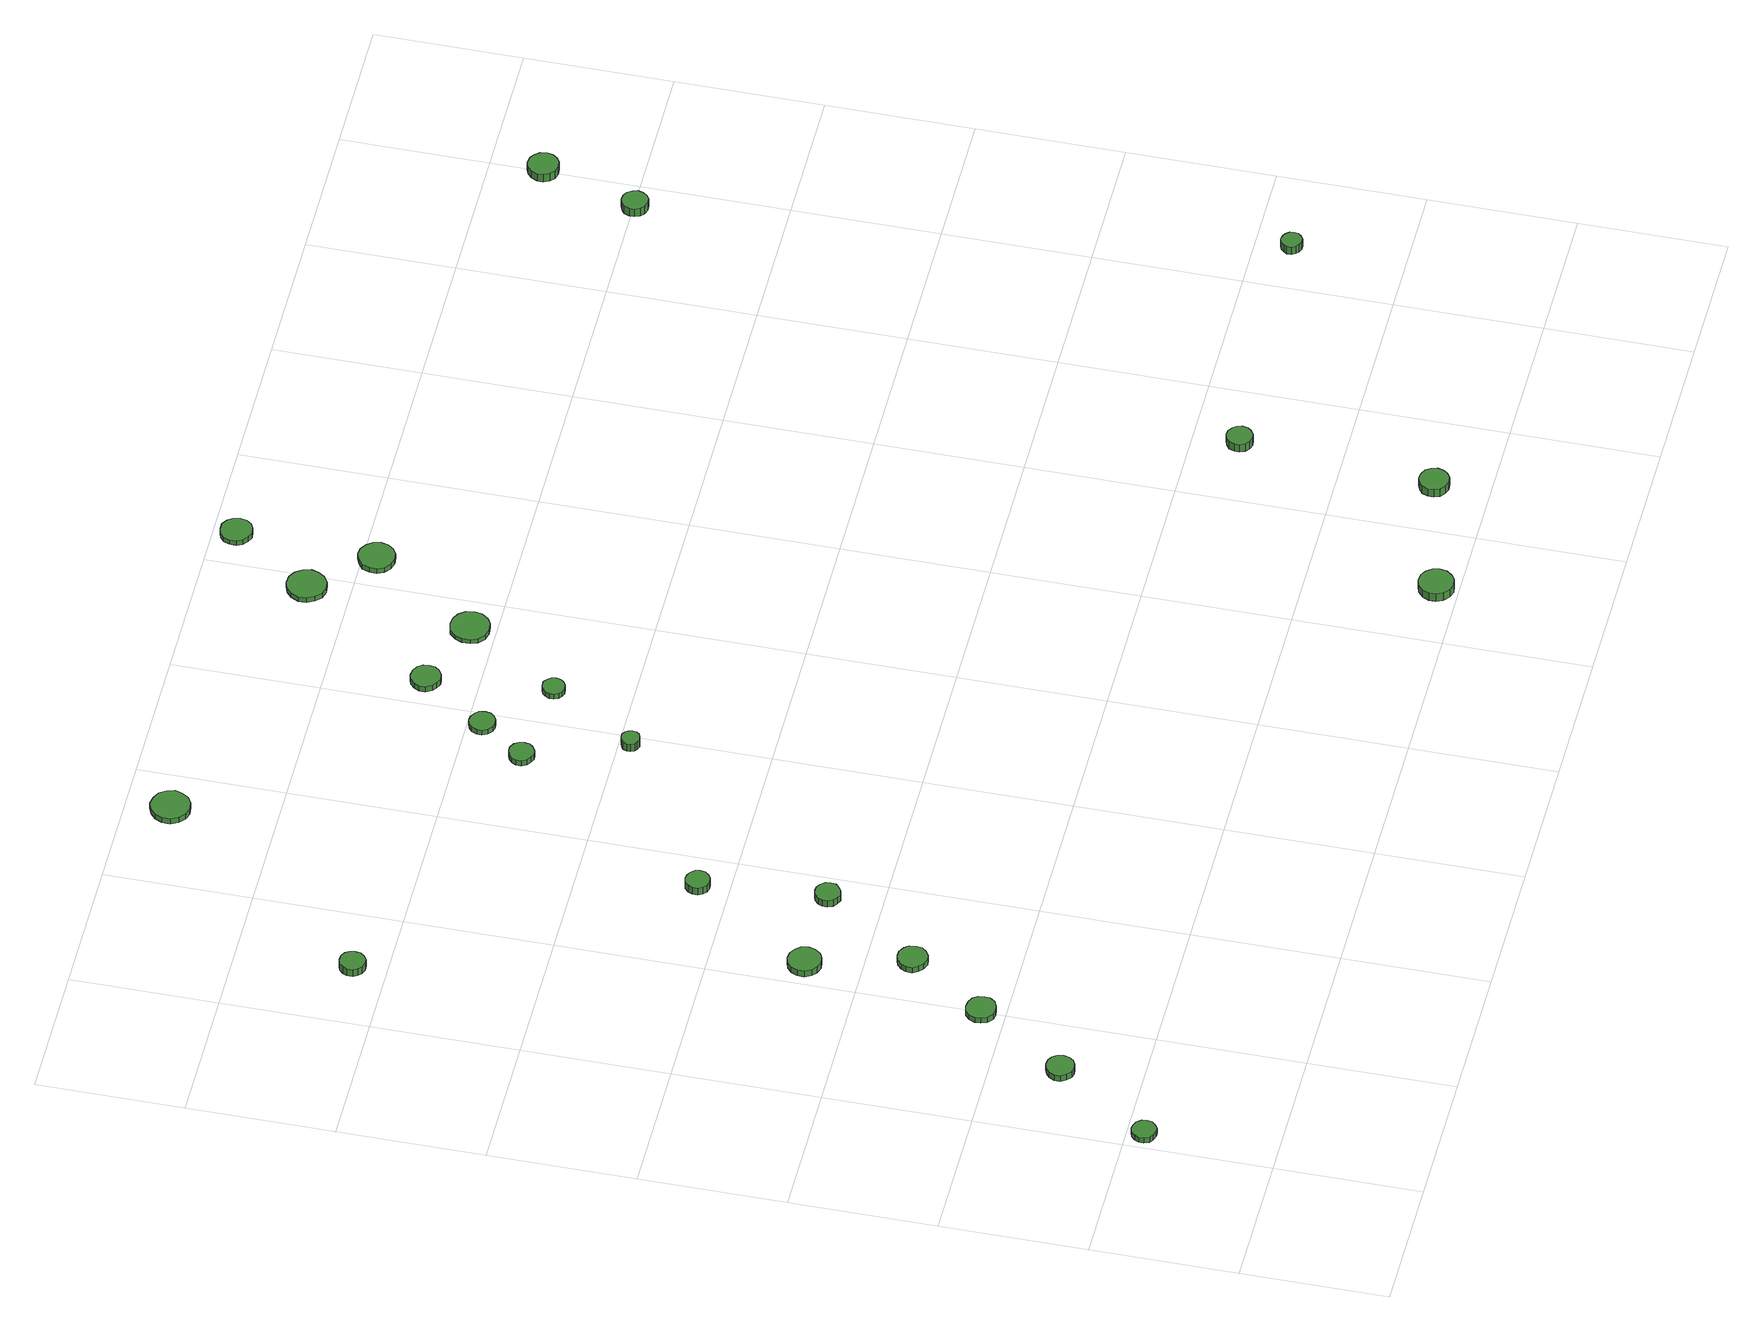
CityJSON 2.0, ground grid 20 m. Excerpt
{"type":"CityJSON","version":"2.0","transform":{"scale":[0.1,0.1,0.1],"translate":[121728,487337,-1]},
"CityObjects":{
"tree1":{"type":"SolitaryVegetationObject","attributes":{"function":"something"},"geometry":[{"type":"MultiSurface","lod":"1","boundaries":[[[0,1,2,3,4,5,6,7,8,9,10,11,12,13,14]],[[15,16,17,18,19,20,21,22,23,24,25,26,27,28,29]],[[0,29,28,1]],[[1,28,27,2]],[[2,27,26,3]],[[3,26,25,4]],[[4,25,24,5]],[[5,24,23,6]],[[6,23,22,7]],[[7,22,21,8]],[[8,21,20,9]],[[9,20,19,10]],[[10,19,18,11]],[[11,18,17,12]],[[12,17,16,13]],[[13,16,15,14]],[[14,15,29,0]]]}]},
"tree2":{"type":"SolitaryVegetationObject","attributes":{"function":"something"},"geometry":[{"type":"MultiSurface","lod":"1","boundaries":[[[30,31,32,33,34,35,36,37,38,39,40,41,42,43,44]],[[45,46,47,48,49,50,51,52,53,54,55,56,57,58,59]],[[30,59,58,31]],[[31,58,57,32]],[[32,57,56,33]],[[33,56,55,34]],[[34,55,54,35]],[[35,54,53,36]],[[36,53,52,37]],[[37,52,51,38]],[[38,51,50,39]],[[39,50,49,40]],[[40,49,48,41]],[[41,48,47,42]],[[42,47,46,43]],[[43,46,45,44]],[[44,45,59,30]]]}]},
"tree3":{"type":"SolitaryVegetationObject","attributes":{"function":"something"},"geometry":[{"type":"MultiSurface","lod":"1","boundaries":[[[60,61,62,63,64,65,66,67,68,69,70,71,72,73,74]],[[75,76,77,78,79,80,81,82,83,84,85,86,87,88,89]],[[60,89,88,61]],[[61,88,87,62]],[[62,87,86,63]],[[63,86,85,64]],[[64,85,84,65]],[[65,84,83,66]],[[66,83,82,67]],[[67,82,81,68]],[[68,81,80,69]],[[69,80,79,70]],[[70,79,78,71]],[[71,78,77,72]],[[72,77,76,73]],[[73,76,75,74]],[[74,75,89,60]]]}]},
"tree4":{"type":"SolitaryVegetationObject","attributes":{"function":"something"},"geometry":[{"type":"MultiSurface","lod":"1","boundaries":[[[90,91,92,93,94,95,96,97,98,99,100,101,102,103,104]],[[105,106,107,108,109,110,111,112,113,114,115,116,117,118,119]],[[90,119,118,91]],[[91,118,117,92]],[[92,117,116,93]],[[93,116,115,94]],[[94,115,114,95]],[[95,114,113,96]],[[96,113,112,97]],[[97,112,111,98]],[[98,111,110,99]],[[99,110,109,100]],[[100,109,108,101]],[[101,108,107,102]],[[102,107,106,103]],[[103,106,105,104]],[[104,105,119,90]]]}]},
"tree5":{"type":"SolitaryVegetationObject","attributes":{"function":"something"},"geometry":[{"type":"MultiSurface","lod":"1","boundaries":[[[120,121,122,123,124,125,126,127,128,129,130,131,132,133,134]],[[135,136,137,138,139,140,141,142,143,144,145,146,147,148,149]],[[120,149,148,121]],[[121,148,147,122]],[[122,147,146,123]],[[123,146,145,124]],[[124,145,144,125]],[[125,144,143,126]],[[126,143,142,127]],[[127,142,141,128]],[[128,141,140,129]],[[129,140,139,130]],[[130,139,138,131]],[[131,138,137,132]],[[132,137,136,133]],[[133,136,135,134]],[[134,135,149,120]]]}]},
"tree6":{"type":"SolitaryVegetationObject","attributes":{"function":"something"},"geometry":[{"type":"MultiSurface","lod":"1","boundaries":[[[150,151,152,153,154,155,156,157,158,159,160,161,162,163,164]],[[165,166,167,168,169,170,171,172,173,174,175,176,177,178,179]],[[150,179,178,151]],[[151,178,177,152]],[[152,177,176,153]],[[153,176,175,154]],[[154,175,174,155]],[[155,174,173,156]],[[156,173,172,157]],[[157,172,171,158]],[[158,171,170,159]],[[159,170,169,160]],[[160,169,168,161]],[[161,168,167,162]],[[162,167,166,163]],[[163,166,165,164]],[[164,165,179,150]]]}]},
"tree7":{"type":"SolitaryVegetationObject","attributes":{"function":"something"},"geometry":[{"type":"MultiSurface","lod":"1","boundaries":[[[180,181,182,183,184,185,186,187,188,189,190,191,192,193,194]],[[195,196,197,198,199,200,201,202,203,204,205,206,207,208,209]],[[180,209,208,181]],[[181,208,207,182]],[[182,207,206,183]],[[183,206,205,184]],[[184,205,204,185]],[[185,204,203,186]],[[186,203,202,187]],[[187,202,201,188]],[[188,201,200,189]],[[189,200,199,190]],[[190,199,198,191]],[[191,198,197,192]],[[192,197,196,193]],[[193,196,195,194]],[[194,195,209,180]]]}]},
"tree8":{"type":"SolitaryVegetationObject","attributes":{"function":"something"},"geometry":[{"type":"MultiSurface","lod":"1","boundaries":[[[210,211,212,213,214,215,216,217,218,219,220,221,222,223,224]],[[225,226,227,228,229,230,231,232,233,234,235,236,237,238,239]],[[210,239,238,211]],[[211,238,237,212]],[[212,237,236,213]],[[213,236,235,214]],[[214,235,234,215]],[[215,234,233,216]],[[216,233,232,217]],[[217,232,231,218]],[[218,231,230,219]],[[219,230,229,220]],[[220,229,228,221]],[[221,228,227,222]],[[222,227,226,223]],[[223,226,225,224]],[[224,225,239,210]]]}]},
"tree9":{"type":"SolitaryVegetationObject","attributes":{"function":"something"},"geometry":[{"type":"MultiSurface","lod":"1","boundaries":[[[240,241,242,243,244,245,246,247,248,249,250,251,252,253,254]],[[255,256,257,258,259,260,261,262,263,264,265,266,267,268,269]],[[240,269,268,241]],[[241,268,267,242]],[[242,267,266,243]],[[243,266,265,244]],[[244,265,264,245]],[[245,264,263,246]],[[246,263,262,247]],[[247,262,261,248]],[[248,261,260,249]],[[249,260,259,250]],[[250,259,258,251]],[[251,258,257,252]],[[252,257,256,253]],[[253,256,255,254]],[[254,255,269,240]]]}]},
"tree10":{"type":"SolitaryVegetationObject","attributes":{"function":"something"},"geometry":[{"type":"MultiSurface","lod":"1","boundaries":[[[270,271,272,273,274,275,276,277,278,279,280,281,282,283,284]],[[285,286,287,288,289,290,291,292,293,294,295,296,297,298,299]],[[270,299,298,271]],[[271,298,297,272]],[[272,297,296,273]],[[273,296,295,274]],[[274,295,294,275]],[[275,294,293,276]],[[276,293,292,277]],[[277,292,291,278]],[[278,291,290,279]],[[279,290,289,280]],[[280,289,288,281]],[[281,288,287,282]],[[282,287,286,283]],[[283,286,285,284]],[[284,285,299,270]]]}]},
"tree11":{"type":"SolitaryVegetationObject","attributes":{"function":"something"},"geometry":[{"type":"MultiSurface","lod":"1","boundaries":[[[300,301,302,303,304,305,306,307,308,309,310,311,312,313,314]],[[315,316,317,318,319,320,321,322,323,324,325,326,327,328,329]],[[300,329,328,301]],[[301,328,327,302]],[[302,327,326,303]],[[303,326,325,304]],[[304,325,324,305]],[[305,324,323,306]],[[306,323,322,307]],[[307,322,321,308]],[[308,321,320,309]],[[309,320,319,310]],[[310,319,318,311]],[[311,318,317,312]],[[312,317,316,313]],[[313,316,315,314]],[[314,315,329,300]]]}]},
"tree12":{"type":"SolitaryVegetationObject","attributes":{"function":"something"},"geometry":[{"type":"MultiSurface","lod":"1","boundaries":[[[330,331,332,333,334,335,336,337,338,339,340,341,342,343,344]],[[345,346,347,348,349,350,351,352,353,354,355,356,357,358,359]],[[330,359,358,331]],[[331,358,357,332]],[[332,357,356,333]],[[333,356,355,334]],[[334,355,354,335]],[[335,354,353,336]],[[336,353,352,337]],[[337,352,351,338]],[[338,351,350,339]],[[339,350,349,340]],[[340,349,348,341]],[[341,348,347,342]],[[342,347,346,343]],[[343,346,345,344]],[[344,345,359,330]]]}]},
"tree13":{"type":"SolitaryVegetationObject","attributes":{"function":"something"},"geometry":[{"type":"MultiSurface","lod":"1","boundaries":[[[360,361,362,363,364,365,366,367,368,369,370,371,372,373,374]],[[375,376,377,378,379,380,381,382,383,384,385,386,387,388,389]],[[360,389,388,361]],[[361,388,387,362]],[[362,387,386,363]],[[363,386,385,364]],[[364,385,384,365]],[[365,384,383,366]],[[366,383,382,367]],[[367,382,381,368]],[[368,381,380,369]],[[369,380,379,370]],[[370,379,378,371]],[[371,378,377,372]],[[372,377,376,373]],[[373,376,375,374]],[[374,375,389,360]]]}]},
"tree14":{"type":"SolitaryVegetationObject","attributes":{"function":"something"},"geometry":[{"type":"MultiSurface","lod":"1","boundaries":[[[390,391,392,393,394,395,396,397,398,399,400,401,402,403,404]],[[405,406,407,408,409,410,411,412,413,414,415,416,417,418,419]],[[390,419,418,391]],[[391,418,417,392]],[[392,417,416,393]],[[393,416,415,394]],[[394,415,414,395]],[[395,414,413,396]],[[396,413,412,397]],[[397,412,411,398]],[[398,411,410,399]],[[399,410,409,400]],[[400,409,408,401]],[[401,408,407,402]],[[402,407,406,403]],[[403,406,405,404]],[[404,405,419,390]]]}]},
"tree15":{"type":"SolitaryVegetationObject","attributes":{"function":"something"},"geometry":[{"type":"MultiSurface","lod":"1","boundaries":[[[420,421,422,423,424,425,426,427,428,429,430,431,432,433,434]],[[435,436,437,438,439,440,441,442,443,444,445,446,447,448,449]],[[420,449,448,421]],[[421,448,447,422]],[[422,447,446,423]],[[423,446,445,424]],[[424,445,444,425]],[[425,444,443,426]],[[426,443,442,427]],[[427,442,441,428]],[[428,441,440,429]],[[429,440,439,430]],[[430,439,438,431]],[[431,438,437,432]],[[432,437,436,433]],[[433,436,435,434]],[[434,435,449,420]]]}]},
"tree16":{"type":"SolitaryVegetationObject","attributes":{"function":"something"},"geometry":[{"type":"MultiSurface","lod":"1","boundaries":[[[450,451,452,453,454,455,456,457,458,459,460,461,462,463,464]],[[465,466,467,468,469,470,471,472,473,474,475,476,477,478,479]],[[450,479,478,451]],[[451,478,477,452]],[[452,477,476,453]],[[453,476,475,454]],[[454,475,474,455]],[[455,474,473,456]],[[456,473,472,457]],[[457,472,471,458]],[[458,471,470,459]],[[459,470,469,460]],[[460,469,468,461]],[[461,468,467,462]],[[462,467,466,463]],[[463,466,465,464]],[[464,465,479,450]]]}]},
"tree17":{"type":"SolitaryVegetationObject","attributes":{"function":"something"},"geometry":[{"type":"MultiSurface","lod":"1","boundaries":[[[480,481,482,483,484,485,486,487,488,489,490,491,492,493,494]],[[495,496,497,498,499,500,501,502,503,504,505,506,507,508,509]],[[480,509,508,481]],[[481,508,507,482]],[[482,507,506,483]],[[483,506,505,484]],[[484,505,504,485]],[[485,504,503,486]],[[486,503,502,487]],[[487,502,501,488]],[[488,501,500,489]],[[489,500,499,490]],[[490,499,498,491]],[[491,498,497,492]],[[492,497,496,493]],[[493,496,495,494]],[[494,495,509,480]]]}]},
"tree18":{"type":"SolitaryVegetationObject","attributes":{"function":"something"},"geometry":[{"type":"MultiSurface","lod":"1","boundaries":[[[510,511,512,513,514,515,516,517,518,519,520,521,522,523,524]],[[525,526,527,528,529,530,531,532,533,534,535,536,537,538,539]],[[510,539,538,511]],[[511,538,537,512]],[[512,537,536,513]],[[513,536,535,514]],[[514,535,534,515]],[[515,534,533,516]],[[516,533,532,517]],[[517,532,531,518]],[[518,531,530,519]],[[519,530,529,520]],[[520,529,528,521]],[[521,528,527,522]],[[522,527,526,523]],[[523,526,525,524]],[[524,525,539,510]]]}]},
"tree19":{"type":"SolitaryVegetationObject","attributes":{"function":"something"},"geometry":[{"type":"MultiSurface","lod":"1","boundaries":[[[540,541,542,543,544,545,546,547,548,549,550,551,552,553,554]],[[555,556,557,558,559,560,561,562,563,564,565,566,567,568,569]],[[540,569,568,541]],[[541,568,567,542]],[[542,567,566,543]],[[543,566,565,544]],[[544,565,564,545]],[[545,564,563,546]],[[546,563,562,547]],[[547,562,561,548]],[[548,561,560,549]],[[549,560,559,550]],[[550,559,558,551]],[[551,558,557,552]],[[552,557,556,553]],[[553,556,555,554]],[[554,555,569,540]]]}]},
"tree20":{"type":"SolitaryVegetationObject","attributes":{"function":"something"},"geometry":[{"type":"MultiSurface","lod":"1","boundaries":[[[570,571,572,573,574,575,576,577,578,579,580,581,582,583,584]],[[585,586,587,588,589,590,591,592,593,594,595,596,597,598,599]],[[570,599,598,571]],[[571,598,597,572]],[[572,597,596,573]],[[573,596,595,574]],[[574,595,594,575]],[[575,594,593,576]],[[576,593,592,577]],[[577,592,591,578]],[[578,591,590,579]],[[579,590,589,580]],[[580,589,588,581]],[[581,588,587,582]],[[582,587,586,583]],[[583,586,585,584]],[[584,585,599,570]]]}]},
"tree21":{"type":"SolitaryVegetationObject","attributes":{"function":"something"},"geometry":[{"type":"MultiSurface","lod":"1","boundaries":[[[600,601,602,603,604,605,606,607,608,609,610,611,612,613,614]],[[615,616,617,618,619,620,621,622,623,624,625,626,627,628,629]],[[600,629,628,601]],[[601,628,627,602]],[[602,627,626,603]],[[603,626,625,604]],[[604,625,624,605]],[[605,624,623,606]],[[606,623,622,607]],[[607,622,621,608]],[[608,621,620,609]],[[609,620,619,610]],[[610,619,618,611]],[[611,618,617,612]],[[612,617,616,613]],[[613,616,615,614]],[[614,615,629,600]]]}]},
"tree22":{"type":"SolitaryVegetationObject","attributes":{"function":"something"},"geometry":[{"type":"MultiSurface","lod":"1","boundaries":[[[630,631,632,633,634,635,636,637,638,639,640,641,642,643,644]],[[645,646,647,648,649,650,651,652,653,654,655,656,657,658,659]],[[630,659,658,631]],[[631,658,657,632]],[[632,657,656,633]],[[633,656,655,634]],[[634,655,654,635]],[[635,654,653,636]],[[636,653,652,637]],[[637,652,651,638]],[[638,651,650,639]],[[639,650,649,640]],[[640,649,648,641]],[[641,648,647,642]],[[642,647,646,643]],[[643,646,645,644]],[[644,645,659,630]]]}]},
"tree23":{"type":"SolitaryVegetationObject","attributes":{"function":"something"},"geometry":[{"type":"MultiSurface","lod":"1","boundaries":[[[660,661,662,663,664,665,666,667,668,669,670,671,672,673,674]],[[675,676,677,678,679,680,681,682,683,684,685,686,687,688,689]],[[660,689,688,661]],[[661,688,687,662]],[[662,687,686,663]],[[663,686,685,664]],[[664,685,684,665]],[[665,684,683,666]],[[666,683,682,667]],[[667,682,681,668]],[[668,681,680,669]],[[669,680,679,670]],[[670,679,678,671]],[[671,678,677,672]],[[672,677,676,673]],[[673,676,675,674]],[[674,675,689,660]]]}]},
"tree24":{"type":"SolitaryVegetationObject","attributes":{"function":"something"},"geometry":[{"type":"MultiSurface","lod":"1","boundaries":[[[690,691,692,693,694,695,696,697,698,699,700,701,702,703,704]],[[705,706,707,708,709,710,711,712,713,714,715,716,717,718,719]],[[690,719,718,691]],[[691,718,717,692]],[[692,717,716,693]],[[693,716,715,694]],[[694,715,714,695]],[[695,714,713,696]],[[696,713,712,697]],[[697,712,711,698]],[[698,711,710,699]],[[699,710,709,700]],[[700,709,708,701]],[[701,708,707,702]],[[702,707,706,703]],[[703,706,705,704]],[[704,705,719,690]]]}]}
},
"vertices":[
[43,177,15],[42,184,15],[37,190,15],[31,193,15],[25,194,15],[18,192,15],[13,187,15],[10,181,15],[10,174,15],[13,167,15],[18,163,15],[25,161,15],[31,161,15],[37,165,15],[42,170,15],[42,170,6],[37,165,6],[31,161,6],[25,161,6],[18,163,6],[13,167,6],[10,174,6],[10,181,6],[13,187,6],[18,192,6],[25,194,6],[31,193,6],[37,190,6],[42,184,6],[43,177,6],
[136,309,16],[134,317,16],[130,323,16],[123,327,16],[115,328,16],[108,325,16],[102,320,16],[98,313,16],[98,305,16],[102,298,16],[108,292,16],[115,290,16],[123,291,16],[130,295,16],[134,301,16],[134,301,6],[130,295,6],[123,291,6],[115,290,6],[108,292,6],[102,298,6],[98,305,6],[98,313,6],[102,320,6],[108,325,6],[115,328,6],[123,327,6],[130,323,6],[134,317,6],[136,309,6],
[221,433,15],[220,441,15],[215,448,15],[207,452,15],[199,453,15],[191,451,15],[184,445,15],[181,437,15],[181,429,15],[184,421,15],[191,415,15],[199,413,15],[207,414,15],[215,418,15],[220,425,15],[220,425,6],[215,418,6],[207,414,6],[199,413,6],[191,415,6],[184,421,6],[181,429,6],[181,437,6],[184,445,6],[191,451,6],[199,453,6],[207,452,6],[215,448,6],[220,441,6],[221,433,6],
[293,540,15],[292,549,15],[287,555,15],[279,560,15],[271,560,15],[263,558,15],[257,552,15],[253,545,15],[253,536,15],[257,529,15],[263,523,15],[271,520,15],[279,521,15],[287,525,15],[292,532,15],[292,532,6],[287,525,6],[279,521,6],[271,520,6],[263,523,6],[257,529,6],[253,536,6],[253,545,6],[257,552,6],[263,558,6],[271,560,6],[279,560,6],[287,555,6],[292,549,6],[293,540,6],
[259,675,17],[257,685,17],[251,692,17],[243,697,17],[234,698,17],[225,695,17],[218,689,17],[214,680,17],[214,671,17],[218,662,17],[225,656,17],[234,653,17],[243,654,17],[251,658,17],[257,666,17],[257,666,7],[251,658,7],[243,654,7],[234,653,7],[225,656,7],[218,662,7],[214,671,7],[214,680,7],[218,689,7],[225,695,7],[234,698,7],[243,697,7],[251,692,7],[257,685,7],[259,675,7],
[120,1246,19],[119,1253,19],[115,1259,19],[108,1263,19],[101,1263,19],[94,1261,19],[89,1256,19],[86,1250,19],[86,1242,19],[89,1236,19],[94,1231,19],[101,1229,19],[108,1229,19],[115,1233,19],[119,1239,19],[119,1239,7],[115,1233,7],[108,1229,7],[101,1229,7],[94,1231,7],[89,1236,7],[86,1242,7],[86,1250,7],[89,1256,7],[94,1261,7],[101,1263,7],[108,1263,7],[115,1259,7],[119,1253,7],[120,1246,7],
[381,673,18],[380,680,18],[375,686,18],[369,690,18],[362,690,18],[355,688,18],[350,683,18],[347,677,18],[347,670,18],[350,663,18],[355,659,18],[362,656,18],[369,657,18],[375,661,18],[380,666,18],[380,666,7],[375,661,7],[369,657,7],[362,656,7],[355,659,7],[350,663,7],[347,670,7],[347,677,7],[350,683,7],[355,688,7],[362,690,7],[369,690,7],[375,686,7],[380,680,7],[381,673,7],
[360,842,24],[359,848,24],[354,854,24],[348,857,24],[342,858,24],[335,856,24],[330,851,24],[327,845,24],[327,838,24],[330,832,24],[335,827,24],[342,825,24],[348,826,24],[354,829,24],[359,835,24],[359,835,12],[354,829,12],[348,826,12],[342,825,12],[335,827,12],[330,832,12],[327,838,12],[327,845,12],[330,851,12],[335,856,12],[342,858,12],[348,857,12],[354,854,12],[359,848,12],[360,842,12],
[364,1540,16],[361,1551,16],[355,1560,16],[345,1565,16],[334,1567,16],[324,1563,16],[316,1556,16],[311,1546,16],[311,1535,16],[316,1525,16],[324,1517,16],[334,1514,16],[345,1515,16],[355,1521,16],[361,1530,16],[361,1530,7],[355,1521,7],[345,1515,7],[334,1514,7],[324,1517,7],[316,1525,7],[311,1535,7],[311,1546,7],[316,1556,7],[324,1563,7],[334,1567,7],[345,1565,7],[355,1560,7],[361,1551,7],[364,1540,7],
[550,1118,16],[549,1125,16],[545,1131,16],[538,1135,16],[531,1135,16],[525,1133,16],[519,1128,16],[516,1122,16],[516,1115,16],[519,1108,16],[525,1104,16],[531,1101,16],[538,1102,16],[545,1106,16],[549,1111,16],[549,1111,7],[545,1106,7],[538,1102,7],[531,1101,7],[525,1104,7],[519,1108,7],[516,1115,7],[516,1122,7],[519,1128,7],[525,1133,7],[531,1135,7],[538,1135,7],[545,1131,7],[549,1125,7],[550,1118,7],
[596,985,22],[595,990,22],[592,994,22],[587,997,22],[582,997,22],[577,995,22],[573,992,22],[571,987,22],[571,982,22],[573,977,22],[577,974,22],[582,972,22],[587,973,22],[592,975,22],[595,979,22],[595,979,9],[592,975,9],[587,973,9],[582,972,9],[577,974,9],[573,977,9],[571,982,9],[571,987,9],[573,992,9],[577,995,9],[582,997,9],[587,997,9],[592,994,9],[595,990,9],[596,985,9],
[596,1180,15],[595,1188,15],[590,1193,15],[584,1197,15],[577,1198,15],[570,1196,15],[564,1191,15],[561,1184,15],[561,1177,15],[564,1170,15],[570,1165,15],[577,1163,15],[584,1164,15],[590,1167,15],[595,1173,15],[595,1173,7],[590,1167,7],[584,1164,7],[577,1163,7],[570,1165,7],[564,1170,7],[561,1177,7],[561,1184,7],[564,1191,7],[570,1196,7],[577,1198,7],[584,1197,7],[590,1193,7],[595,1188,7],[596,1180,7],
[676,1104,16],[675,1110,16],[671,1115,16],[666,1119,16],[659,1119,16],[653,1117,16],[649,1113,16],[646,1107,16],[646,1101,16],[649,1095,16],[653,1091,16],[659,1089,16],[666,1090,16],[671,1093,16],[675,1098,16],[675,1098,7],[671,1093,7],[666,1090,7],[659,1089,7],[653,1091,7],[649,1095,7],[646,1101,7],[646,1107,7],[649,1113,7],[653,1117,7],[659,1119,7],[666,1119,7],[671,1115,7],[675,1110,7],[676,1104,7],
[663,1270,16],[662,1278,16],[657,1285,16],[649,1289,16],[641,1290,16],[633,1288,16],[627,1282,16],[623,1274,16],[623,1266,16],[627,1258,16],[633,1253,16],[641,1250,16],[649,1251,16],[657,1255,16],[662,1262,16],[662,1262,7],[657,1255,7],[649,1251,7],[641,1250,7],[633,1253,7],[627,1258,7],[623,1266,7],[623,1274,7],[627,1282,7],[633,1288,7],[641,1290,7],[649,1289,7],[657,1285,7],[662,1278,7],[663,1270,7],
[1110,28,31],[1108,37,31],[1102,45,31],[1094,50,31],[1084,51,31],[1075,48,31],[1067,41,31],[1063,32,31],[1063,23,31],[1067,14,31],[1075,7,31],[1084,4,31],[1094,5,31],[1102,10,31],[1108,18,31],[1108,18,18],[1102,10,18],[1094,5,18],[1084,4,18],[1075,7,18],[1067,14,18],[1063,23,18],[1063,32,18],[1067,41,18],[1075,48,18],[1084,51,18],[1094,50,18],[1102,45,18],[1108,37,18],[1110,28,18],
[775,1235,14],[773,1246,14],[766,1255,14],[757,1260,14],[746,1261,14],[735,1258,14],[727,1250,14],[723,1240,14],[723,1229,14],[727,1219,14],[735,1212,14],[746,1209,14],[757,1210,14],[766,1215,14],[773,1224,14],[773,1224,7],[766,1215,7],[757,1210,7],[746,1209,7],[735,1212,7],[727,1219,7],[723,1229,7],[723,1240,7],[727,1250,7],[735,1258,7],[746,1261,7],[757,1260,7],[766,1255,7],[773,1246,7],[775,1235,7],
[804,1458,15],[801,1469,15],[795,1478,15],[785,1484,15],[774,1485,15],[764,1481,15],[756,1474,15],[751,1464,15],[751,1453,15],[756,1443,15],[764,1435,15],[774,1432,15],[785,1433,15],[795,1439,15],[801,1448,15],[801,1448,7],[795,1439,7],[785,1433,7],[774,1432,7],[764,1435,7],[756,1443,7],[751,1453,7],[751,1464,7],[756,1474,7],[764,1481,7],[774,1485,7],[785,1484,7],[795,1478,7],[801,1469,7],[804,1458,7],
[873,1381,15],[871,1391,15],[865,1399,15],[856,1405,15],[846,1406,15],[836,1402,15],[828,1396,15],[824,1386,15],[824,1376,15],[828,1367,15],[836,1360,15],[846,1357,15],[856,1358,15],[865,1363,15],[871,1371,15],[871,1371,7],[865,1363,7],[856,1358,7],[846,1357,7],[836,1360,7],[828,1367,7],[824,1376,7],[824,1386,7],[828,1396,7],[836,1402,7],[846,1406,7],[856,1405,7],[865,1399,7],[871,1391,7],[873,1381,7],
[1293,72,30],[1291,80,30],[1286,87,30],[1279,91,30],[1270,92,30],[1262,89,30],[1256,84,30],[1253,76,30],[1253,68,30],[1256,60,30],[1262,55,30],[1270,52,30],[1279,53,30],[1286,57,30],[1291,64,30],[1291,64,17],[1286,57,17],[1279,53,17],[1270,52,17],[1262,55,17],[1256,60,17],[1253,68,17],[1253,76,17],[1256,84,17],[1262,89,17],[1270,92,17],[1279,91,17],[1286,87,17],[1291,80,17],[1293,72,17],
[877,1569,15],[875,1578,15],[870,1585,15],[862,1590,15],[853,1590,15],[845,1588,15],[838,1582,15],[835,1574,15],[835,1565,15],[838,1557,15],[845,1551,15],[853,1548,15],[862,1549,15],[870,1553,15],[875,1560,15],[875,1560,7],[870,1553,7],[862,1549,7],[853,1548,7],[845,1551,7],[838,1557,7],[835,1565,7],[835,1574,7],[838,1582,7],[845,1588,7],[853,1590,7],[862,1590,7],[870,1585,7],[875,1578,7],[877,1569,7],
[1313,336,31],[1311,343,31],[1307,348,31],[1301,352,31],[1294,353,31],[1287,351,31],[1281,346,31],[1278,339,31],[1278,332,31],[1281,325,31],[1287,320,31],[1294,318,31],[1301,319,31],[1307,323,31],[1311,328,31],[1311,328,18],[1307,323,18],[1301,319,18],[1294,318,18],[1287,320,18],[1281,325,18],[1278,332,18],[1278,339,18],[1281,346,18],[1287,351,18],[1294,353,18],[1301,352,18],[1307,348,18],[1311,343,18],[1313,336,18],
[1680,350,30],[1679,355,30],[1675,360,30],[1670,363,30],[1664,364,30],[1659,362,30],[1655,358,30],[1652,353,30],[1652,347,30],[1655,342,30],[1659,338,30],[1664,336,30],[1670,336,30],[1675,339,30],[1679,344,30],[1679,344,17],[1675,339,17],[1670,336,17],[1664,336,17],[1659,338,17],[1655,342,17],[1652,347,17],[1652,353,17],[1655,358,17],[1659,362,17],[1664,364,17],[1670,363,17],[1675,360,17],[1679,355,17],[1680,350,17],
[1573,1197,26],[1571,1204,26],[1567,1210,26],[1561,1214,26],[1553,1215,26],[1546,1212,26],[1541,1208,26],[1538,1201,26],[1538,1194,26],[1541,1187,26],[1546,1182,26],[1553,1180,26],[1561,1180,26],[1567,1184,26],[1571,1190,26],[1571,1190,13],[1567,1184,13],[1561,1180,13],[1553,1180,13],[1546,1182,13],[1541,1187,13],[1538,1194,13],[1538,1201,13],[1541,1208,13],[1546,1212,13],[1553,1215,13],[1561,1214,13],[1567,1210,13],[1571,1204,13],[1573,1197,13],
[1614,1327,28],[1612,1336,28],[1607,1342,28],[1600,1347,28],[1591,1348,28],[1583,1345,28],[1577,1339,28],[1573,1331,28],[1573,1323,28],[1577,1315,28],[1583,1309,28],[1591,1307,28],[1600,1308,28],[1607,1312,28],[1612,1319,28],[1612,1319,15],[1607,1312,15],[1600,1308,15],[1591,1307,15],[1583,1309,15],[1577,1315,15],[1573,1323,15],[1573,1331,15],[1577,1339,15],[1583,1345,15],[1591,1348,15],[1600,1347,15],[1607,1342,15],[1612,1336,15],[1614,1327,15]
]}
